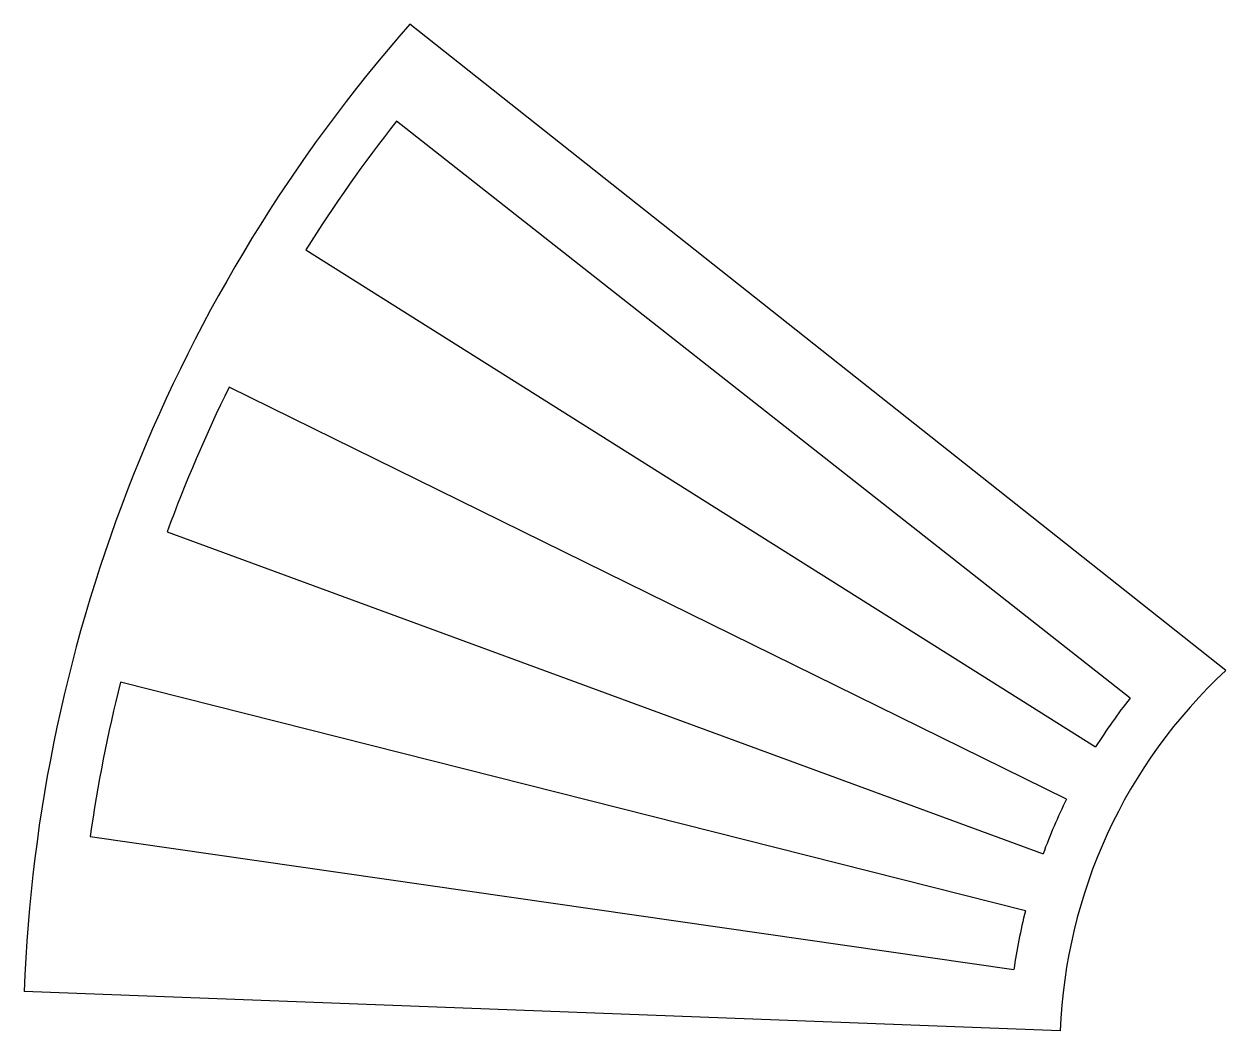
# Model space of a CAD drawing. Header units: millimetres. Extents: x -60 to -13.6, y 0.8 to 39.6.
import ezdxf

# ---------------------------------------------------------------- set-up
doc = ezdxf.new("R2010")
doc.units = ezdxf.units.MM

msp = doc.modelspace()

# ---------------------------------------------------------------- linework, layer by layer
at = {"color": 7, "linetype": 'Continuous', "lineweight": 25}
for p, q in [((-13.592, 14.671), (-45.074, 39.603)), ((-17.292, 13.601), (-45.589, 35.856)), ((-49.087, 30.895), (-18.619, 11.719)), ((-19.742, 9.708), (-52.047, 25.594)), ((-54.438, 20.014), (-20.649, 7.591)), ((-21.329, 5.391), (-56.231, 14.214)), ((-57.409, 8.258), (-21.776, 3.132)), ((-19.985, 0.763), (-59.956, 2.288))]:
    msp.add_line(p, q, dxfattribs=at)
for radius, start, end in [(60, 138.69685, 177.8142), (58, 141.8142, 147.8142), (58, 153.8142, 159.8142), (20, 132.8142, 177.8142), (58, 165.8142, 171.8142), (22, 141.8142, 147.8142), (22, 153.8142, 159.8142), (22, 165.8142, 171.8142)]:
    msp.add_arc((0, 0), radius, start, end, dxfattribs=at)

doc.saveas('drawing.dxf')
